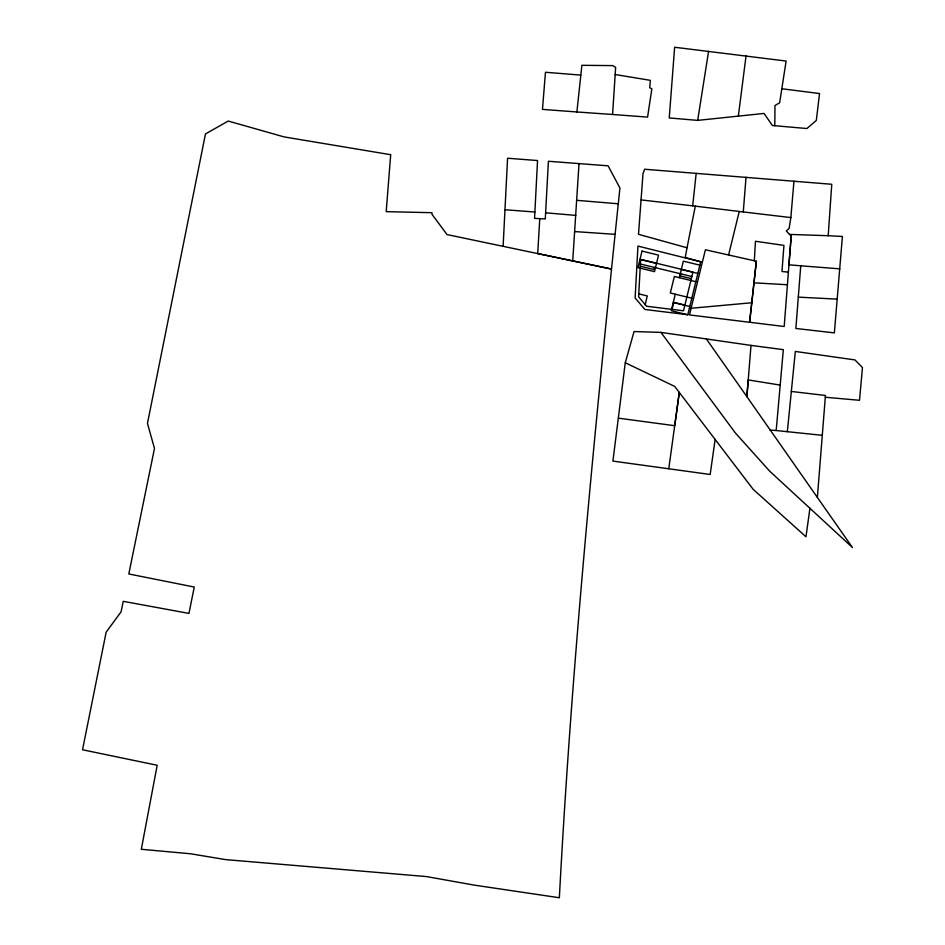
<?xml version="1.0" encoding="UTF-8"?>
<svg xmlns="http://www.w3.org/2000/svg" width="945" height="945" viewBox="0 0 945 945"><rect width="100%" height="100%" fill="white"/><g stroke="black" fill="none" stroke-linecap="round" stroke-linejoin="round"><path stroke-width="1.42" d="M774.805 125.709L774.983 105.533L779.637 102.792L786.122 61.047L674.635 47.25L669.249 117.948L697.682 120.381L764.044 113.435L772.372 125.496L806.924 128.532L816.315 120.44L819.539 93.543L781.964 88.771M503.118 246.255L507.583 158.228L537.551 160.544L534.551 218.366L545.289 218.909L548.407 161.264L608.084 165.812L619.92 187.996C595.267 424.163 571.902 660.579 559.357 897.75L473.977 885.075L426.597 876.594L225.666 859.619L190.607 853.784L141.313 849.283L157.189 765.261L82.534 749.775L106.159 632.146L121.09 611.828L123.228 601.327L188.953 613.411L194.268 587.046L128.803 573.958L154.484 448.414L147.467 423.384L205.478 133.93L228.217 121.054L284.102 136.907L390.698 154.708L386.198 211.656L431.912 212.696L432.066 214.421L447.032 234.573L611.38 269.03L537.705 253.543L539.784 218.626M572.729 260.879L579.013 163.627M754.323 260.761L755.457 241.258L783.937 245.393L781.976 271.498L788.39 272.172L784.196 326.497L689.484 314.933L691.114 308.271M615.171 74.525L650.349 80.337L649.735 87.72L651.849 88.877L647.573 117.109L612.584 114.487L615.644 67.367L612.691 65.607L581.884 65.311L576.887 111.971L542.465 109.384L545.466 72.269L580.643 75.092M793.965 181.192L790.859 217.586L789.087 228.489L786.334 230.934L789.488 234.407L828.198 235.707L831.765 184.275L644.655 169.238L643.013 173.561L638.501 234.313L687.027 247.779L685.22 257.524L702.336 262.19L691.504 306.653L689.46 308.424L751.795 302.754L756.354 261.233L705.431 249.787L702.336 262.19M825.304 397.254L825.446 395.471L791.331 391.454L795.336 351.445L854.953 359.927L862.466 367.57L859.501 400.29L825.304 397.254L817.366 497.436L852.449 547.509L769.773 471.26L735.411 433.023L660.957 332.392L634.048 331.541L625.271 362.762L612.915 461.101L710.179 474.473L715.152 439.319M788.39 272.172L791.213 235.789L789.488 234.407M828.198 235.707L842.408 236.474L834.364 332.888L795.855 328.47L800.746 265.805L788.933 264.813L791.213 235.789M790.859 217.586L743.278 211.94L746.03 177.247M660.957 332.392L751.003 345.397L746.881 396.652L817.366 497.436M822.268 435.314L776.188 430.53L783.334 349.65L751.003 345.397M787.339 431.676L791.331 391.454M743.278 211.94L692.697 205.833L696.158 173.431M756.354 261.233L749.586 322.375L751.795 302.754M738.34 116.164L746.042 55.944M668.765 468.755L679.29 392.399L674.73 425.711L618.538 418.174M809.936 508.209L805.967 536.784L753.094 489.25L674.706 386.41L625.271 362.762M697.682 120.381L708.585 51.325M687.027 247.779L695.296 206.234M645.175 304.562L647.278 295.939L638.773 293.871M654.223 267.388L653.704 269.49L640.261 266.218M675.285 294.214L671.269 310.74L687.795 314.768L700.682 261.777L637.946 246.078L635.134 298.006L644.892 309.476L687.795 314.756M679.313 277.676L683.329 261.151L699.855 265.167M672.013 309.393L673.726 302.376L684.889 305.093M680.672 273.826L680.152 275.928L691.327 278.645M728.654 254.725L739.238 211.503M798.336 297.143L837.258 299.128M753.98 282.815L787.457 284.752M574.631 231.56L614.9 234.336M576.887 111.971L612.584 114.487M505.102 209.743L534.87 212.023M800.746 265.805L839.822 268.852M769.88 430.022L776.188 430.53M576.639 200.316L618.136 203.777M545.619 212.802L575.765 215.401M641.147 199.927L692.697 205.833M779.909 385.04L748.216 379.925L746.881 396.652L706.435 339.031M639.989 259.367L656.527 263.383M681.321 269.419L697.847 273.436M640.379 264.021L691.846 276.542M695.839 281.704L674.352 276.472L670.324 293.009L691.811 298.23M673.277 302.483L689.803 306.499M640.627 259.391L638.607 296.836L646.628 306.263L683.507 310.799L692.921 272.113L640.627 259.391M641.998 251.098L637.981 267.624L654.507 271.652L658.535 255.115L641.998 251.098"/></g></svg>
